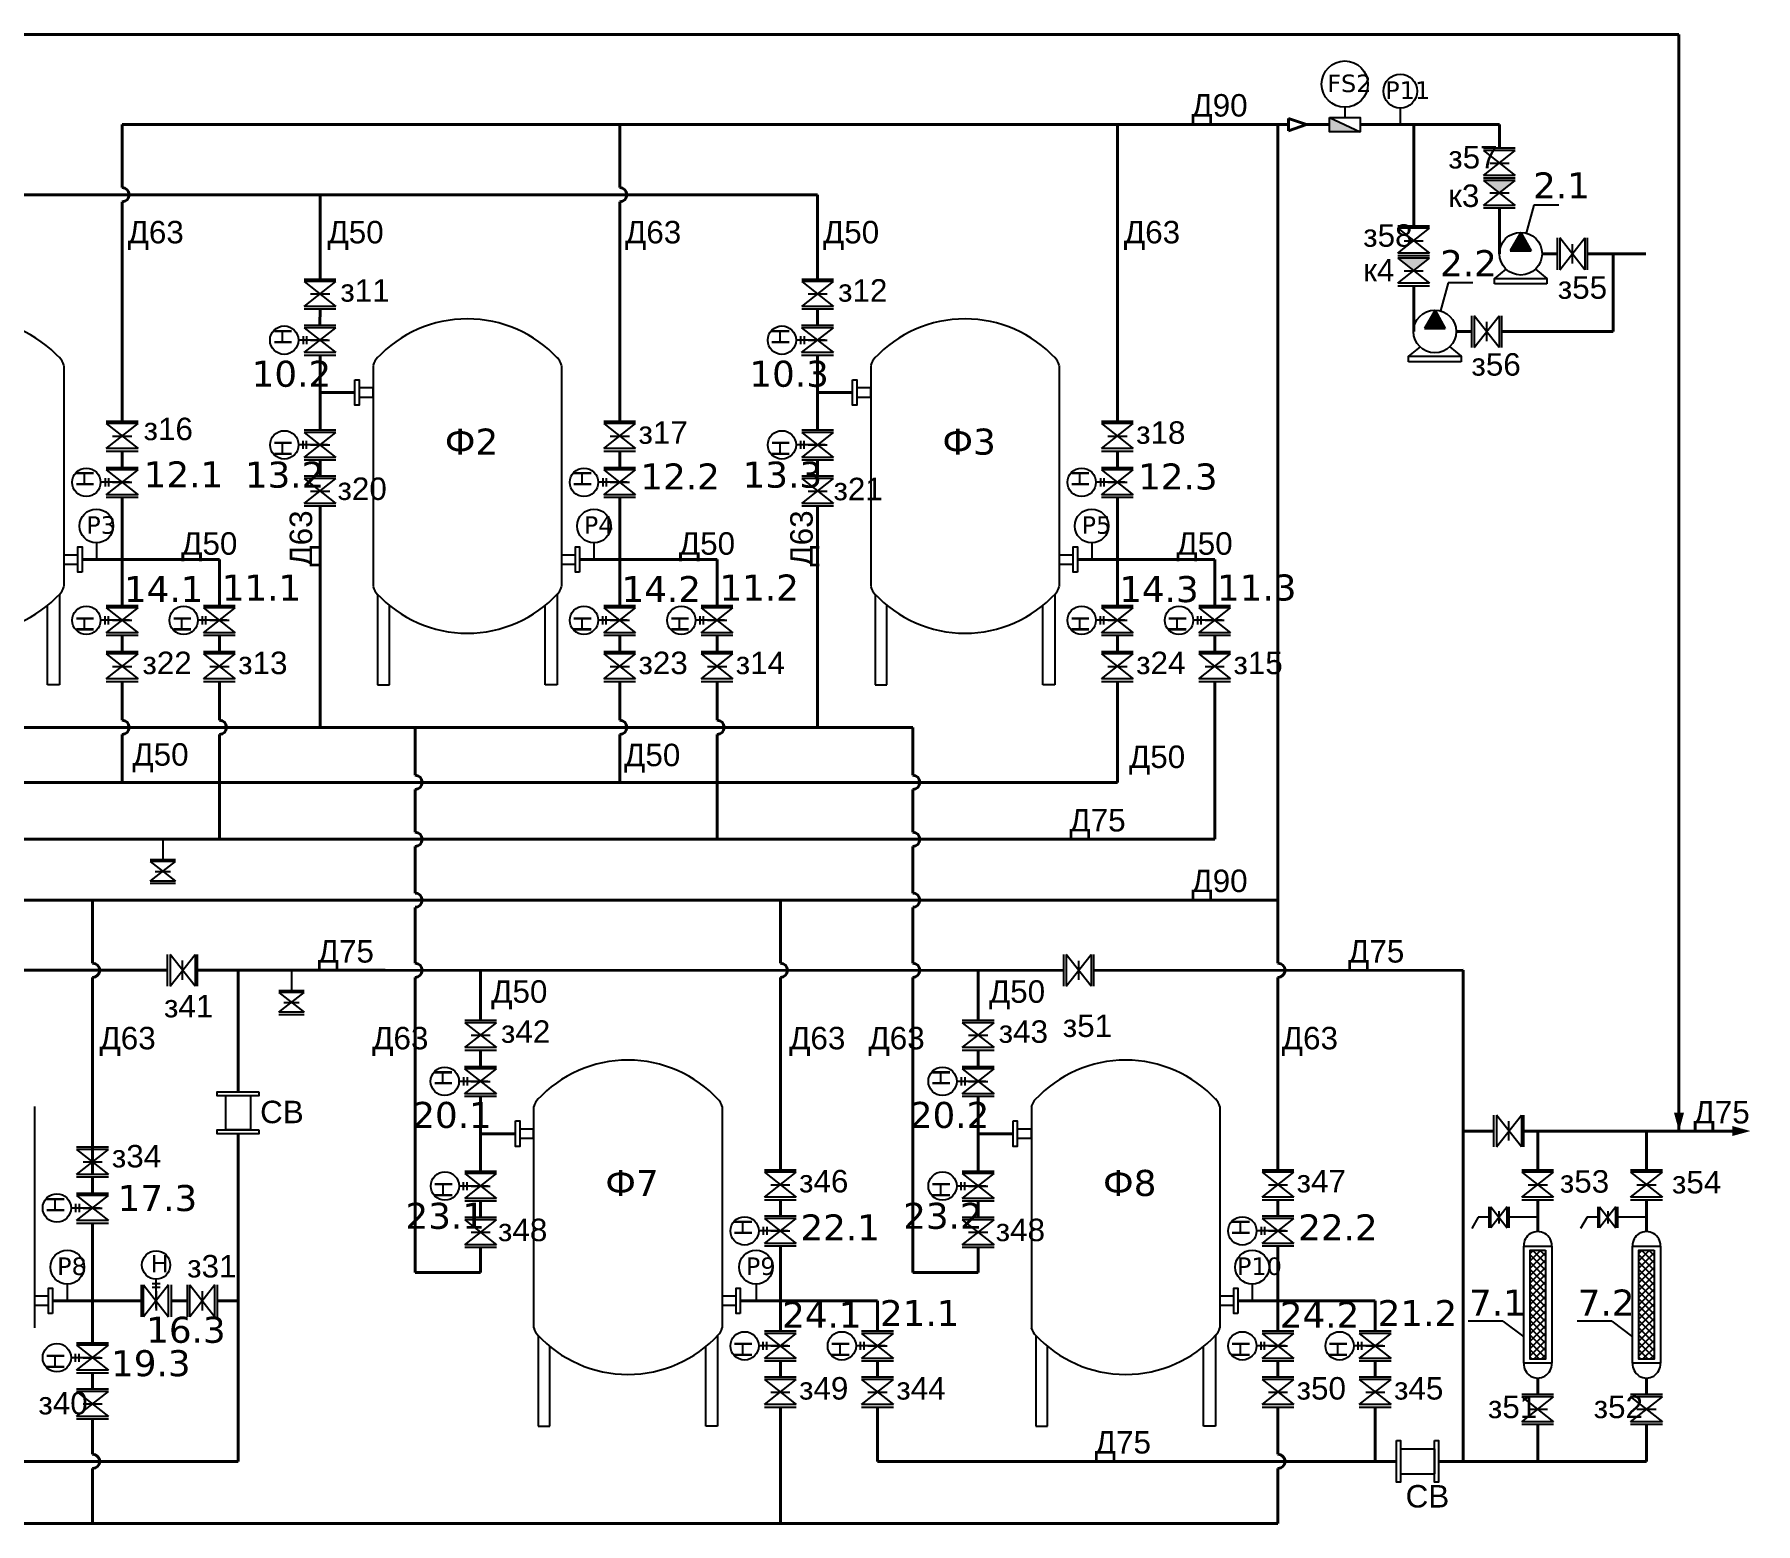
# Model space of a CAD drawing. Header units: millimetres. Extents: x 93665 to 221094, y -93000 to -1330.
# Drawn here: x 131567 to 144802, y -77676 to -66226 of the extents above; entities that cross this region are included whole.
import ezdxf

# ---------------------------------------------------------------- set-up
doc = ezdxf.new("R2010")
doc.units = ezdxf.units.MM
doc.layers.add('1', color=7, linetype='Continuous')
doc.layers.add('2', color=7, linetype='Continuous')
doc.layers.add('В1', color=5, linetype='Continuous', lineweight=40, true_color=0x0000ff)
doc.layers.add('К10', color=7, linetype='Continuous', lineweight=40, true_color=0xffbe00)
for name, color, linetype, lineweight in [('В40', 142, 'Continuous', 40), ('В50', 180, 'Continuous', 40), ('В60Н', 140, 'Continuous', 40), ('В90', 120, 'Continuous', 40), ('К20Н', 33, 'Continuous', 40), ('Р1', 202, 'Continuous', 40)]:
    doc.layers.add(name, color=color, linetype=linetype, lineweight=lineweight)
doc.styles.get("Standard").update_dxf_attribs({"font": 'arial.ttf'})

msp = doc.modelspace()

# ---------------------------------------------------------------- hatches: boundary and pattern name
at = {"layer": '1'}
h = msp.add_hatch(color=256, dxfattribs=at)
h.dxf.hatch_style = 1
h.paths.add_polyline_path([(142709, -67349), (142832, -67445), (142954, -67349)])
at = {"layer": '1', "ltscale": 0.3}
h = msp.add_hatch(color=256, dxfattribs=at)
h.dxf.hatch_style = 1
h.paths.add_polyline_path([(142996, -67748), (142916, -67890), (143076, -67890)])
at = {"layer": '1'}
h = msp.add_hatch(color=256, dxfattribs=at)
h.dxf.hatch_style = 1
h.paths.add_polyline_path([(142050, -67947), (142173, -68043), (142295, -67947)])
at = {"layer": '1', "ltscale": 0.3}
h = msp.add_hatch(color=256, dxfattribs=at)
h.dxf.hatch_style = 1
h.paths.add_polyline_path([(142337, -68346), (142257, -68488), (142416, -68488)])
at = {"layer": '1'}
h = msp.add_hatch(dxfattribs=at)
h.set_pattern_fill('ANSI37', color=256, scale=12.5, angle=-90, style=0)
h.set_pattern_definition([(315, (118675.364, -64576.44), (28.0633, 28.0633), []), (45, (118675.364, -64576.44), (-28.0633, 28.0633), [])])
h.paths.add_polyline_path([(143068, -76413), (143186, -76413), (143186, -75574), (143068, -75574)])
h = msp.add_hatch(dxfattribs=at)
h.set_pattern_fill('ANSI37', color=256, scale=12.5, angle=-90, style=0)
h.set_pattern_definition([(315, (119511.946, -64576.44), (28.0633, 28.0633), []), (45, (119511.946, -64576.44), (-28.0633, 28.0633), [])])
h.paths.add_polyline_path([(143904, -76413), (144022, -76413), (144022, -75574), (143904, -75574)])
at = {"layer": '2', "ltscale": 0.5}
msp.add_hatch(color=256, dxfattribs=at).paths.add_polyline_path([(141525, -66865), (141525, -66975), (141761, -66975)])

# ---------------------------------------------------------------- linework, layer by layer
at = {"layer": '1'}
for p, q in [((142070, -66793), (142070, -66920)), ((142996, -67748), (142916, -67890)), ((142996, -67748), (143076, -67890)), ((142882, -68030), (142794, -68102)), ((143110, -68030), (143198, -68102)), ((142337, -68346), (142257, -68488)), ((142337, -68346), (142416, -68488)), ((142222, -68627), (142134, -68699)), ((142451, -68627), (142539, -68699)), ((131794, -68771), (131794, -70472)), ((134172, -68771), (134172, -70472)), ((135621, -68771), (135621, -70472)), ((137998, -68771), (137998, -70472)), ((139448, -68771), (139448, -70472)), ((132044, -70136), (132044, -70264)), ((135870, -70136), (135870, -70264)), ((139697, -70136), (139697, -70264)), ((131760, -70531), (131760, -71228)), ((134206, -70531), (134206, -71228)), ((135587, -70531), (135587, -71228)), ((138033, -70531), (138033, -71228)), ((139413, -70531), (139413, -71228)), ((131669, -71228), (131669, -70616)), ((134297, -71228), (134297, -70616)), ((135496, -71228), (135496, -70616)), ((138123, -71228), (138123, -70616)), ((139322, -71228), (139322, -70616)), ((131760, -71228), (131669, -71228)), ((134206, -71228), (134297, -71228)), ((135587, -71228), (135496, -71228)), ((138033, -71228), (138123, -71228)), ((139413, -71228), (139322, -71228)), ((132555, -72415), (132555, -72570)), ((132458, -72570), (132652, -72570)), ((132652, -72586), (132458, -72586)), ((132458, -72586), (132652, -72738)), ((132458, -72738), (132652, -72586)), ((132652, -72738), (132458, -72738)), ((132458, -72753), (132652, -72753)), ((132497, -72662), (132613, -72662)), ((132497, -72662), (132614, -72662)), ((133544, -73422), (133544, -73578)), ((133447, -73578), (133641, -73578)), ((133641, -73593), (133447, -73593)), ((133447, -73593), (133641, -73745)), ((133447, -73745), (133641, -73593)), ((133485, -73669), (133602, -73669)), ((133485, -73669), (133603, -73669)), ((133641, -73745), (133447, -73745)), ((133447, -73761), (133641, -73761)), ((131567, -74470), (131567, -76172)), ((133228, -74388), (133037, -74388)), ((133037, -74388), (133037, -74649)), ((133228, -74388), (133228, -74649)), ((135406, -74470), (135406, -76172)), ((136856, -74470), (136856, -76172)), ((139233, -74470), (139233, -76172)), ((140682, -74470), (140682, -76172)), ((133228, -74649), (133037, -74649)), ((131820, -75836), (131820, -75963)), ((137116, -75836), (137116, -75963)), ((140931, -75836), (140931, -75963)), ((142859, -76121), (142592, -76121)), ((143696, -76121), (143429, -76121)), ((135441, -76231), (135441, -76927)), ((135531, -76927), (135531, -76315)), ((136731, -76927), (136731, -76315)), ((136821, -76231), (136821, -76927)), ((139267, -76231), (139267, -76927)), ((139358, -76927), (139358, -76315)), ((140557, -76927), (140557, -76315)), ((140648, -76231), (140648, -76927)), ((135441, -76927), (135531, -76927)), ((136821, -76927), (136731, -76927)), ((139267, -76927), (139358, -76927)), ((140648, -76927), (140557, -76927)), ((142071, -77102), (142071, -77294)), ((142071, -77102), (142332, -77102)), ((142332, -77102), (142332, -77294)), ((142071, -77294), (142332, -77294))]:
    msp.add_line(p, q, dxfattribs=at)
at = {"layer": '1', "ltscale": 0.4}
for p, q in [((143098, -67538), (143039, -67754)), ((142439, -68136), (142380, -68352)), ((142859, -76121), (143019, -76241)), ((143696, -76121), (143856, -76241))]:
    msp.add_line(p, q, dxfattribs=at)
at = {"layer": '1', "ltscale": 0.166667}
for p, q in [((143288, -67538), (143098, -67538)), ((142629, -68136), (142439, -68136))]:
    msp.add_line(p, q, dxfattribs=at)
at = {"layer": '1', "ltscale": 0.3}
for p, q in [((142916, -67890), (143076, -67890)), ((143198, -68145), (142794, -68145)), ((142257, -68488), (142416, -68488)), ((142539, -68743), (142134, -68743))]:
    msp.add_line(p, q, dxfattribs=at)
at = {"layer": '1', "color": 64}
for p, q in [((142752, -75240), (142752, -75402)), ((142765, -75402), (142765, -75240)), ((142892, -75240), (142765, -75402)), ((142765, -75240), (142892, -75402)), ((142828, -75273), (142828, -75370)), ((142828, -75273), (142828, -75370)), ((142892, -75402), (142892, -75240)), ((142904, -75240), (142904, -75402)), ((143589, -75240), (143589, -75402)), ((143601, -75402), (143601, -75240)), ((143728, -75240), (143601, -75402)), ((143601, -75240), (143728, -75402)), ((143665, -75273), (143665, -75370)), ((143665, -75273), (143665, -75370)), ((143728, -75402), (143728, -75240)), ((143741, -75240), (143741, -75402))]:
    msp.add_line(p, q, dxfattribs=at)
at = {"layer": '1', "color": 64, "ltscale": 0.4}
for p, q in [((142670, -75321), (142620, -75408)), ((142752, -75321), (142670, -75321)), ((143127, -75321), (142904, -75321)), ((143507, -75321), (143456, -75408)), ((143589, -75321), (143507, -75321)), ((143963, -75321), (143741, -75321))]:
    msp.add_line(p, q, dxfattribs=at)
at = {"layer": '1'}
for points in [[(142794, -68145), (142794, -68102), (143198, -68102), (143198, -68145)], [(142134, -68743), (142134, -68699), (142539, -68699), (142539, -68743)]]:
    msp.add_lwpolyline(points, dxfattribs=at)
for points in [[(134032, -68881), (134064, -68881), (134064, -69077), (134032, -69077)], [(134172, -68944), (134064, -68944), (134064, -69014), (134172, -69014)], [(137859, -68881), (137890, -68881), (137890, -69077), (137859, -69077)], [(137998, -68944), (137890, -68944), (137890, -69014), (137998, -69014)], [(131794, -70299), (131902, -70299), (131902, -70229), (131794, -70229)], [(131934, -70362), (131902, -70362), (131902, -70166), (131934, -70166)], [(135621, -70299), (135729, -70299), (135729, -70229), (135621, -70229)], [(135760, -70362), (135729, -70362), (135729, -70166), (135760, -70166)], [(139448, -70299), (139555, -70299), (139555, -70229), (139448, -70229)], [(139587, -70362), (139555, -70362), (139555, -70166), (139587, -70166)], [(133293, -74356), (133293, -74388), (132973, -74388), (132973, -74356)], [(135267, -74580), (135299, -74580), (135299, -74777), (135267, -74777)], [(139094, -74580), (139125, -74580), (139125, -74777), (139094, -74777)], [(133293, -74649), (133293, -74680), (132973, -74680), (132973, -74649)], [(135406, -74643), (135299, -74643), (135299, -74714), (135406, -74714)], [(139233, -74643), (139125, -74643), (139125, -74714), (139233, -74714)], [(143234, -75543), (143234, -76444), (143019, -76444), (143019, -75543)], [(144071, -75543), (144071, -76444), (143856, -76444), (143856, -75543)], [(143186, -75574), (143186, -76413), (143068, -76413), (143068, -75574)], [(144022, -75574), (144022, -76413), (143904, -76413), (143904, -75574)], [(131567, -75998), (131675, -75998), (131675, -75928), (131567, -75928)], [(131707, -76061), (131675, -76061), (131675, -75865), (131707, -75865)], [(136856, -75998), (136963, -75998), (136963, -75928), (136856, -75928)], [(136995, -76061), (136963, -76061), (136963, -75865), (136995, -75865)], [(140682, -75998), (140790, -75998), (140790, -75928), (140682, -75928)], [(140822, -76061), (140790, -76061), (140790, -75865), (140822, -75865)], [(142040, -77038), (142071, -77038), (142071, -77358), (142040, -77358)], [(142332, -77038), (142363, -77038), (142363, -77358), (142332, -77358)]]:
    msp.add_lwpolyline(points, close=True, dxfattribs=at)
for centre in [(142996, -67912), (142336, -68510)]:
    msp.add_circle(centre, 164, dxfattribs=at)
for centre, radius, start, end in [((131070, -69360), 947, 42.5822, 137.4178), ((134896, -69360), 947, 42.5822, 137.4178), ((138723, -69360), 947, 42.5822, 137.4178), ((131667, -68805), 132, 15.1612, 45.1723), ((134299, -68805), 132, 134.8277, 164.8388), ((135494, -68805), 132, 15.1612, 45.1723), ((138126, -68805), 132, 134.8277, 164.8388), ((139320, -68805), 132, 15.1612, 45.1723), ((131070, -69883), 947, 222.5822, 317.4178), ((131667, -70438), 132, 314.8277, 344.8388), ((134299, -70438), 132, 195.1612, 225.1723), ((134896, -69883), 947, 222.5822, 317.4178), ((135494, -70438), 132, 314.8277, 344.8388), ((138126, -70438), 132, 195.1612, 225.1723), ((138723, -69883), 947, 222.5822, 317.4178), ((139320, -70438), 132, 314.8277, 344.8388), ((136131, -75060), 947, 42.5822, 137.4178), ((139958, -75060), 947, 42.5822, 137.4178), ((135534, -74505), 132, 134.8277, 164.8388), ((136728, -74505), 132, 15.1612, 45.1723), ((139360, -74505), 132, 134.8277, 164.8388), ((140555, -74505), 132, 15.1612, 45.1723), ((143127, -75539), 108, 357.6713, 182.3287), ((143963, -75539), 108, 357.6713, 182.3287), ((135534, -76137), 132, 195.1612, 225.1723), ((136131, -75582), 947, 222.5822, 317.4178), ((136728, -76137), 132, 314.8277, 344.8388), ((139360, -76137), 132, 195.1612, 225.1723), ((139958, -75582), 947, 222.5822, 317.4178), ((140555, -76137), 132, 314.8277, 344.8388), ((143127, -76449), 108, 177.5077, 2.4923), ((143963, -76449), 108, 177.5077, 2.4923)]:
    msp.add_arc(centre, radius, start, end, dxfattribs=at)
at = {"layer": '2', "ltscale": 0.5}
for p, q in [((141643, -66786), (141643, -66865)), ((141525, -66865), (141761, -66975)), ((133633, -68546), (133633, -68608)), ((133660, -68546), (133660, -68608)), ((137459, -68546), (137459, -68608)), ((137487, -68546), (137487, -68608)), ((133633, -69413), (133633, -69351)), ((133660, -69413), (133660, -69351)), ((137460, -69413), (137460, -69351)), ((137487, -69413), (137487, -69351)), ((132111, -69639), (132111, -69701)), ((132138, -69639), (132138, -69701)), ((135937, -69639), (135937, -69701)), ((135965, -69639), (135965, -69701)), ((139764, -69639), (139764, -69701)), ((139791, -69639), (139791, -69701)), ((132111, -70762), (132111, -70700)), ((132138, -70762), (132138, -70700)), ((132859, -70762), (132859, -70700)), ((132886, -70762), (132886, -70700)), ((135937, -70762), (135937, -70700)), ((135965, -70762), (135965, -70700)), ((136686, -70762), (136686, -70700)), ((136713, -70762), (136713, -70700)), ((139764, -70762), (139764, -70700)), ((139791, -70762), (139791, -70700)), ((140512, -70762), (140512, -70700)), ((140540, -70762), (140540, -70700)), ((134867, -74245), (134867, -74307)), ((134895, -74245), (134895, -74307)), ((138694, -74245), (138694, -74307)), ((138721, -74245), (138721, -74307)), ((134868, -75112), (134868, -75050)), ((134895, -75112), (134895, -75050)), ((138694, -75112), (138694, -75050)), ((138722, -75112), (138722, -75050)), ((131884, -75219), (131884, -75281)), ((131911, -75219), (131911, -75281)), ((137172, -75395), (137172, -75457)), ((137199, -75395), (137199, -75457)), ((140999, -75395), (140999, -75457)), ((141026, -75395), (141026, -75457)), ((132534, -75833), (132472, -75833)), ((132534, -75860), (132472, -75860)), ((137172, -76341), (137172, -76279)), ((137199, -76341), (137199, -76279)), ((137920, -76341), (137920, -76279)), ((137948, -76341), (137948, -76279)), ((140999, -76341), (140999, -76279)), ((141026, -76341), (141026, -76279)), ((141747, -76341), (141747, -76279)), ((141774, -76341), (141774, -76279)), ((131884, -76432), (131884, -76370)), ((131911, -76432), (131911, -76370))]:
    msp.add_line(p, q, dxfattribs=at)
at = {"layer": '2'}
for p, q in [((142709, -67099), (142954, -67099)), ((142954, -67118), (142709, -67118)), ((142709, -67311), (142954, -67118)), ((142709, -67118), (142954, -67311)), ((142758, -67215), (142905, -67215)), ((142758, -67215), (142906, -67215)), ((142954, -67311), (142709, -67311)), ((142709, -67330), (142954, -67330)), ((142954, -67349), (142709, -67349)), ((142709, -67541), (142954, -67349)), ((142709, -67349), (142954, -67541)), ((142758, -67445), (142905, -67445)), ((142758, -67445), (142906, -67445)), ((142954, -67541), (142709, -67541)), ((142709, -67560), (142954, -67560)), ((142050, -67697), (142295, -67697)), ((142295, -67716), (142050, -67716)), ((142050, -67908), (142295, -67716)), ((142050, -67716), (142295, -67908)), ((142099, -67812), (142246, -67812)), ((142099, -67812), (142247, -67812)), ((143279, -68036), (143279, -67791)), ((143298, -67791), (143298, -68036)), ((143298, -68036), (143490, -67791)), ((143490, -68036), (143298, -67791)), ((143394, -67987), (143394, -67839)), ((143394, -67987), (143394, -67840)), ((143490, -67791), (143490, -68036)), ((143510, -68036), (143510, -67791)), ((142295, -67908), (142050, -67908)), ((142050, -67927), (142295, -67927)), ((142295, -67947), (142050, -67947)), ((142050, -68139), (142295, -67947)), ((142050, -67947), (142295, -68139)), ((133641, -68107), (133886, -68107)), ((133886, -68126), (133641, -68126)), ((133641, -68318), (133886, -68126)), ((133641, -68126), (133886, -68318)), ((137468, -68107), (137713, -68107)), ((137713, -68126), (137468, -68126)), ((137468, -68318), (137713, -68126)), ((137468, -68126), (137713, -68318)), ((142295, -68139), (142050, -68139)), ((142099, -68043), (142246, -68043)), ((142099, -68043), (142247, -68043)), ((133690, -68222), (133837, -68222)), ((133690, -68222), (133838, -68222)), ((137517, -68222), (137664, -68222)), ((137517, -68222), (137664, -68222)), ((142050, -68158), (142295, -68158)), ((133886, -68318), (133641, -68318)), ((133641, -68337), (133886, -68337)), ((137713, -68318), (137468, -68318)), ((137468, -68337), (137713, -68337)), ((142620, -68634), (142620, -68389)), ((142639, -68389), (142639, -68634)), ((142639, -68634), (142831, -68389)), ((142831, -68634), (142639, -68389)), ((142831, -68389), (142831, -68634)), ((142850, -68634), (142850, -68389)), ((133641, -68461), (133886, -68461)), ((133886, -68481), (133641, -68481)), ((133641, -68673), (133886, -68481)), ((133641, -68481), (133886, -68673)), ((137467, -68461), (137712, -68461)), ((137712, -68481), (137467, -68481)), ((137467, -68673), (137712, -68481)), ((137467, -68481), (137712, -68673)), ((142735, -68585), (142735, -68437)), ((142735, -68585), (142735, -68438)), ((133886, -68673), (133641, -68673)), ((133690, -68577), (133837, -68577)), ((133690, -68577), (133837, -68577)), ((137712, -68673), (137467, -68673)), ((137516, -68577), (137663, -68577)), ((137516, -68577), (137664, -68577)), ((133641, -68692), (133886, -68692)), ((137467, -68692), (137712, -68692)), ((132119, -69200), (132364, -69200)), ((135945, -69200), (136190, -69200)), ((139772, -69200), (140017, -69200)), ((132364, -69219), (132119, -69219)), ((132119, -69411), (132364, -69219)), ((132119, -69219), (132364, -69411)), ((132168, -69315), (132315, -69315)), ((132168, -69315), (132316, -69315)), ((133641, -69267), (133886, -69267)), ((133886, -69286), (133641, -69286)), ((133641, -69286), (133886, -69478)), ((133641, -69478), (133886, -69286)), ((136190, -69219), (135945, -69219)), ((135945, -69411), (136190, -69219)), ((135945, -69219), (136190, -69411)), ((135994, -69315), (136141, -69315)), ((135994, -69315), (136142, -69315)), ((137468, -69267), (137713, -69267)), ((137713, -69286), (137468, -69286)), ((137468, -69286), (137713, -69478)), ((137468, -69478), (137713, -69286)), ((140017, -69219), (139772, -69219)), ((139772, -69411), (140017, -69219)), ((139772, -69219), (140017, -69411)), ((139821, -69315), (139968, -69315)), ((139821, -69315), (139969, -69315)), ((132364, -69411), (132119, -69411)), ((132119, -69431), (132364, -69431)), ((133886, -69478), (133641, -69478)), ((133690, -69382), (133837, -69382)), ((133690, -69382), (133838, -69382)), ((136190, -69411), (135945, -69411)), ((135945, -69431), (136190, -69431)), ((137713, -69478), (137468, -69478)), ((137517, -69382), (137664, -69382)), ((137517, -69382), (137664, -69382)), ((140017, -69411), (139772, -69411)), ((139772, -69431), (140017, -69431)), ((132119, -69555), (132364, -69555)), ((132364, -69574), (132119, -69574)), ((132119, -69766), (132364, -69574)), ((132119, -69574), (132364, -69766)), ((133641, -69497), (133886, -69497)), ((135945, -69555), (136190, -69555)), ((136190, -69574), (135945, -69574)), ((135945, -69766), (136190, -69574)), ((135945, -69574), (136190, -69766)), ((137468, -69497), (137713, -69497)), ((139772, -69555), (140017, -69555)), ((140017, -69574), (139772, -69574)), ((139772, -69766), (140017, -69574)), ((139772, -69574), (140017, -69766)), ((132168, -69670), (132315, -69670)), ((132168, -69670), (132316, -69670)), ((133641, -69621), (133886, -69621)), ((133886, -69641), (133641, -69641)), ((133641, -69641), (133886, -69833)), ((133641, -69833), (133886, -69641)), ((133690, -69737), (133837, -69737)), ((133690, -69737), (133838, -69737)), ((135994, -69670), (136141, -69670)), ((135994, -69670), (136142, -69670)), ((137468, -69621), (137713, -69621)), ((137713, -69641), (137468, -69641)), ((137468, -69641), (137713, -69833)), ((137468, -69833), (137713, -69641)), ((137517, -69737), (137664, -69737)), ((137517, -69737), (137664, -69737)), ((139821, -69670), (139968, -69670)), ((139821, -69670), (139969, -69670)), ((132364, -69766), (132119, -69766)), ((132119, -69785), (132364, -69785)), ((133886, -69833), (133641, -69833)), ((133641, -69852), (133886, -69852)), ((136190, -69766), (135945, -69766)), ((135945, -69785), (136190, -69785)), ((137713, -69833), (137468, -69833)), ((137468, -69852), (137713, -69852)), ((140017, -69766), (139772, -69766)), ((139772, -69785), (140017, -69785)), ((132119, -70616), (132364, -70616)), ((132364, -70635), (132119, -70635)), ((132119, -70635), (132364, -70827)), ((132119, -70827), (132364, -70635)), ((132867, -70616), (133112, -70616)), ((133112, -70635), (132867, -70635)), ((132867, -70635), (133112, -70827)), ((132867, -70827), (133112, -70635)), ((135945, -70616), (136190, -70616)), ((136190, -70635), (135945, -70635)), ((135945, -70635), (136190, -70827)), ((135945, -70827), (136190, -70635)), ((136694, -70616), (136939, -70616)), ((136939, -70635), (136694, -70635)), ((136694, -70635), (136939, -70827)), ((136694, -70827), (136939, -70635)), ((139772, -70616), (140017, -70616)), ((140017, -70635), (139772, -70635)), ((139772, -70635), (140017, -70827)), ((139772, -70827), (140017, -70635)), ((140520, -70616), (140765, -70616)), ((140765, -70635), (140520, -70635)), ((140520, -70635), (140765, -70827)), ((140520, -70827), (140765, -70635)), ((132168, -70731), (132315, -70731)), ((132168, -70731), (132316, -70731)), ((132916, -70731), (133063, -70731)), ((132916, -70731), (133064, -70731)), ((135994, -70731), (136141, -70731)), ((135994, -70731), (136142, -70731)), ((136743, -70731), (136890, -70731)), ((136743, -70731), (136891, -70731)), ((139821, -70731), (139968, -70731)), ((139821, -70731), (139969, -70731)), ((140569, -70731), (140716, -70731)), ((140569, -70731), (140717, -70731)), ((132364, -70827), (132119, -70827)), ((132119, -70846), (132364, -70846)), ((133112, -70827), (132867, -70827)), ((132867, -70846), (133112, -70846)), ((136190, -70827), (135945, -70827)), ((135945, -70846), (136190, -70846)), ((136939, -70827), (136694, -70827)), ((136694, -70846), (136939, -70846)), ((140017, -70827), (139772, -70827)), ((139772, -70846), (140017, -70846)), ((140765, -70827), (140520, -70827)), ((140520, -70846), (140765, -70846)), ((132119, -70970), (132364, -70970)), ((132364, -70990), (132119, -70990)), ((132119, -70990), (132364, -71182)), ((132119, -71182), (132364, -70990)), ((132867, -70970), (133112, -70970)), ((133112, -70990), (132867, -70990)), ((132867, -70990), (133112, -71182)), ((132867, -71182), (133112, -70990)), ((135945, -70970), (136190, -70970)), ((136190, -70990), (135945, -70990)), ((135945, -70990), (136190, -71182)), ((135945, -71182), (136190, -70990)), ((136694, -70970), (136939, -70970)), ((136939, -70990), (136694, -70990)), ((136694, -70990), (136939, -71182)), ((136694, -71182), (136939, -70990)), ((139772, -70970), (140017, -70970)), ((140017, -70990), (139772, -70990)), ((139772, -70990), (140017, -71182)), ((139772, -71182), (140017, -70990)), ((140520, -70970), (140765, -70970)), ((140765, -70990), (140520, -70990)), ((140520, -70990), (140765, -71182)), ((140520, -71182), (140765, -70990)), ((132364, -71182), (132119, -71182)), ((132119, -71201), (132364, -71201)), ((132168, -71086), (132315, -71086)), ((132168, -71086), (132316, -71086)), ((133112, -71182), (132867, -71182)), ((132867, -71201), (133112, -71201)), ((132916, -71086), (133063, -71086)), ((132916, -71086), (133064, -71086)), ((136190, -71182), (135945, -71182)), ((135945, -71201), (136190, -71201)), ((135994, -71086), (136141, -71086)), ((135994, -71086), (136142, -71086)), ((136939, -71182), (136694, -71182)), ((136694, -71201), (136939, -71201)), ((136743, -71086), (136890, -71086)), ((136743, -71086), (136891, -71086)), ((140017, -71182), (139772, -71182)), ((139772, -71201), (140017, -71201)), ((139821, -71086), (139968, -71086)), ((139821, -71086), (139969, -71086)), ((140765, -71182), (140520, -71182)), ((140520, -71201), (140765, -71201)), ((140569, -71086), (140716, -71086)), ((140569, -71086), (140717, -71086)), ((132591, -73545), (132591, -73300)), ((132611, -73300), (132611, -73545)), ((132803, -73545), (132611, -73300)), ((132611, -73545), (132803, -73300)), ((132803, -73300), (132803, -73545)), ((132822, -73545), (132822, -73300)), ((139483, -73545), (139483, -73300)), ((139502, -73300), (139502, -73545)), ((139694, -73545), (139502, -73300)), ((139502, -73545), (139694, -73300)), ((139694, -73300), (139694, -73545)), ((139714, -73545), (139714, -73300)), ((132707, -73496), (132707, -73348)), ((132707, -73496), (132707, -73349)), ((139598, -73496), (139598, -73349)), ((139598, -73496), (139598, -73349)), ((134876, -73806), (135121, -73806)), ((135121, -73825), (134876, -73825)), ((134876, -74017), (135121, -73825)), ((134876, -73825), (135121, -74017)), ((138702, -73806), (138947, -73806)), ((138947, -73825), (138702, -73825)), ((138702, -74017), (138947, -73825)), ((138702, -73825), (138947, -74017)), ((134925, -73921), (135072, -73921)), ((134925, -73921), (135073, -73921)), ((138751, -73921), (138898, -73921)), ((138751, -73921), (138899, -73921)), ((135121, -74017), (134876, -74017)), ((134876, -74036), (135121, -74036)), ((138947, -74017), (138702, -74017)), ((138702, -74036), (138947, -74036)), ((134875, -74161), (135120, -74161)), ((135120, -74180), (134875, -74180)), ((134875, -74372), (135120, -74180)), ((134875, -74180), (135120, -74372)), ((138702, -74161), (138947, -74161)), ((138947, -74180), (138702, -74180)), ((138702, -74372), (138947, -74180)), ((138702, -74180), (138947, -74372)), ((135120, -74372), (134875, -74372)), ((134924, -74276), (135071, -74276)), ((134924, -74276), (135072, -74276)), ((138947, -74372), (138702, -74372)), ((138751, -74276), (138898, -74276)), ((138751, -74276), (138899, -74276)), ((134875, -74391), (135120, -74391)), ((138702, -74391), (138947, -74391)), ((142790, -74780), (142790, -74535)), ((142809, -74535), (142809, -74780)), ((143001, -74780), (142809, -74535)), ((142809, -74780), (143001, -74535)), ((142905, -74731), (142905, -74583)), ((142905, -74731), (142905, -74584)), ((143001, -74535), (143001, -74780)), ((143020, -74780), (143020, -74535)), ((131892, -74780), (132137, -74780)), ((132137, -74799), (131892, -74799)), ((131892, -74992), (132137, -74799)), ((131892, -74799), (132137, -74992)), ((131941, -74895), (132088, -74895)), ((131941, -74895), (132089, -74895)), ((132137, -74992), (131892, -74992)), ((131892, -75011), (132137, -75011)), ((134876, -74966), (135121, -74966)), ((135121, -74985), (134876, -74985)), ((134876, -74985), (135121, -75177)), ((134876, -75177), (135121, -74985)), ((137180, -74956), (137425, -74956)), ((137425, -74975), (137180, -74975)), ((137180, -75167), (137425, -74975)), ((137180, -74975), (137425, -75167)), ((138702, -74966), (138947, -74966)), ((138947, -74985), (138702, -74985)), ((138702, -74985), (138947, -75177)), ((138702, -75177), (138947, -74985)), ((141007, -74956), (141252, -74956)), ((141252, -74975), (141007, -74975)), ((141007, -75167), (141252, -74975)), ((141007, -74975), (141252, -75167)), ((143004, -74956), (143249, -74956)), ((143249, -74975), (143004, -74975)), ((143004, -75167), (143249, -74975)), ((143004, -74975), (143249, -75167)), ((143841, -74956), (144086, -74956)), ((144086, -74975), (143841, -74975)), ((143841, -75167), (144086, -74975)), ((143841, -74975), (144086, -75167)), ((131892, -75135), (132137, -75135)), ((132137, -75154), (131892, -75154)), ((131892, -75346), (132137, -75154)), ((131892, -75154), (132137, -75346)), ((134925, -75081), (135072, -75081)), ((134925, -75081), (135073, -75081)), ((137425, -75167), (137180, -75167)), ((137229, -75071), (137376, -75071)), ((137229, -75071), (137377, -75071)), ((138751, -75081), (138898, -75081)), ((138751, -75081), (138899, -75081)), ((141252, -75167), (141007, -75167)), ((141056, -75071), (141203, -75071)), ((141056, -75071), (141204, -75071)), ((143249, -75167), (143004, -75167)), ((143053, -75071), (143200, -75071)), ((143053, -75071), (143201, -75071)), ((144086, -75167), (143841, -75167)), ((143890, -75071), (144037, -75071)), ((143890, -75071), (144038, -75071)), ((131941, -75250), (132088, -75250)), ((131941, -75250), (132089, -75250)), ((135121, -75177), (134876, -75177)), ((134876, -75196), (135121, -75196)), ((137180, -75186), (137425, -75186)), ((138947, -75177), (138702, -75177)), ((138702, -75196), (138947, -75196)), ((141007, -75186), (141252, -75186)), ((143004, -75187), (143249, -75187)), ((143841, -75187), (144086, -75187)), ((132137, -75346), (131892, -75346)), ((131892, -75366), (132137, -75366)), ((134876, -75321), (135121, -75321)), ((135121, -75340), (134876, -75340)), ((134876, -75340), (135121, -75532)), ((134876, -75532), (135121, -75340)), ((134925, -75436), (135072, -75436)), ((134925, -75436), (135073, -75436)), ((137180, -75311), (137425, -75311)), ((137425, -75330), (137180, -75330)), ((137180, -75522), (137425, -75330)), ((137180, -75330), (137425, -75522)), ((137229, -75426), (137376, -75426)), ((137229, -75426), (137377, -75426)), ((138702, -75321), (138947, -75321)), ((138947, -75340), (138702, -75340)), ((138702, -75340), (138947, -75532)), ((138702, -75532), (138947, -75340)), ((138751, -75436), (138898, -75436)), ((138751, -75436), (138899, -75436)), ((141007, -75311), (141252, -75311)), ((141252, -75330), (141007, -75330)), ((141007, -75522), (141252, -75330)), ((141007, -75330), (141252, -75522)), ((141056, -75426), (141203, -75426)), ((141056, -75426), (141204, -75426)), ((135121, -75532), (134876, -75532)), ((134876, -75551), (135121, -75551)), ((137425, -75522), (137180, -75522)), ((137180, -75541), (137425, -75541)), ((138947, -75532), (138702, -75532)), ((138702, -75551), (138947, -75551)), ((141252, -75522), (141007, -75522)), ((141007, -75541), (141252, -75541)), ((132388, -75841), (132388, -76086)), ((132407, -76086), (132407, -75841)), ((132407, -75841), (132599, -76086)), ((132599, -75841), (132407, -76086)), ((132503, -75890), (132503, -76037)), ((132503, -75890), (132503, -76037)), ((132599, -76086), (132599, -75841)), ((132618, -75841), (132618, -76086)), ((132742, -75841), (132742, -76086)), ((132762, -76086), (132762, -75841)), ((132762, -75841), (132954, -76086)), ((132954, -75841), (132762, -76086)), ((132858, -75890), (132858, -76037)), ((132858, -75890), (132858, -76037)), ((132954, -76086), (132954, -75841)), ((132973, -75841), (132973, -76086)), ((137180, -76194), (137425, -76194)), ((137425, -76214), (137180, -76214)), ((137180, -76214), (137425, -76406)), ((137180, -76406), (137425, -76214)), ((137928, -76194), (138174, -76194)), ((138174, -76214), (137928, -76214)), ((137928, -76214), (138174, -76406)), ((137928, -76406), (138174, -76214)), ((141007, -76194), (141252, -76194)), ((141252, -76214), (141007, -76214)), ((141007, -76214), (141252, -76406)), ((141007, -76406), (141252, -76214)), ((141755, -76194), (142000, -76194)), ((142000, -76214), (141755, -76214)), ((141755, -76214), (142000, -76406)), ((141755, -76406), (142000, -76214)), ((131892, -76286), (132137, -76286)), ((132137, -76305), (131892, -76305)), ((131892, -76305), (132137, -76497)), ((131892, -76497), (132137, -76305)), ((137229, -76310), (137376, -76310)), ((137229, -76310), (137377, -76310)), ((137977, -76310), (138124, -76310)), ((137977, -76310), (138125, -76310)), ((141056, -76310), (141203, -76310)), ((141056, -76310), (141204, -76310)), ((141804, -76310), (141951, -76310)), ((141804, -76310), (141952, -76310)), ((131941, -76401), (132088, -76401)), ((131941, -76401), (132089, -76401)), ((137425, -76406), (137180, -76406)), ((137180, -76425), (137425, -76425)), ((138174, -76406), (137928, -76406)), ((137928, -76425), (138174, -76425)), ((141252, -76406), (141007, -76406)), ((141007, -76425), (141252, -76425)), ((142000, -76406), (141755, -76406)), ((141755, -76425), (142000, -76425)), ((132137, -76497), (131892, -76497)), ((131892, -76516), (132137, -76516)), ((137180, -76549), (137425, -76549)), ((137425, -76569), (137180, -76569)), ((137180, -76569), (137425, -76761)), ((137180, -76761), (137425, -76569)), ((137928, -76549), (138174, -76549)), ((138174, -76569), (137928, -76569)), ((137928, -76569), (138174, -76761)), ((137928, -76761), (138174, -76569)), ((141007, -76549), (141252, -76549)), ((141252, -76569), (141007, -76569)), ((141007, -76569), (141252, -76761)), ((141007, -76761), (141252, -76569)), ((141755, -76549), (142000, -76549)), ((142000, -76569), (141755, -76569)), ((141755, -76569), (142000, -76761)), ((141755, -76761), (142000, -76569)), ((131892, -76640), (132137, -76640)), ((132137, -76660), (131892, -76660)), ((131892, -76660), (132137, -76852)), ((131892, -76852), (132137, -76660)), ((131941, -76756), (132088, -76756)), ((131941, -76756), (132089, -76756)), ((137229, -76665), (137376, -76665)), ((137229, -76665), (137377, -76665)), ((137977, -76665), (138124, -76665)), ((137977, -76665), (138125, -76665)), ((141056, -76665), (141203, -76665)), ((141056, -76665), (141204, -76665)), ((141804, -76665), (141951, -76665)), ((141804, -76665), (141952, -76665)), ((143004, -76681), (143249, -76681)), ((143249, -76701), (143004, -76701)), ((143004, -76701), (143249, -76893)), ((143004, -76893), (143249, -76701)), ((143841, -76681), (144086, -76681)), ((144086, -76701), (143841, -76701)), ((143841, -76701), (144086, -76893)), ((143841, -76893), (144086, -76701)), ((132137, -76852), (131892, -76852)), ((131892, -76871), (132137, -76871)), ((137425, -76761), (137180, -76761)), ((137180, -76780), (137425, -76780)), ((138174, -76761), (137928, -76761)), ((137928, -76780), (138174, -76780)), ((141252, -76761), (141007, -76761)), ((141007, -76780), (141252, -76780)), ((142000, -76761), (141755, -76761)), ((141755, -76780), (142000, -76780)), ((143053, -76797), (143200, -76797)), ((143053, -76797), (143201, -76797)), ((143890, -76797), (144037, -76797)), ((143890, -76797), (144038, -76797)), ((143249, -76893), (143004, -76893)), ((143004, -76912), (143249, -76912)), ((144086, -76893), (143841, -76893)), ((143841, -76912), (144086, -76912))]:
    msp.add_line(p, q, dxfattribs=at)
at = {"layer": '2', "ltscale": 30}
for p, q in [((133821, -68577), (133598, -68577)), ((137647, -68577), (137424, -68577)), ((133821, -69382), (133598, -69382)), ((137647, -69382), (137425, -69382)), ((132299, -69670), (132076, -69670)), ((136125, -69670), (135902, -69670)), ((139952, -69670), (139729, -69670)), ((132299, -70731), (132076, -70731)), ((133047, -70731), (132824, -70731)), ((136125, -70731), (135902, -70731)), ((136874, -70731), (136651, -70731)), ((139952, -70731), (139729, -70731)), ((140700, -70731), (140477, -70731)), ((135055, -74276), (134832, -74276)), ((138882, -74276), (138659, -74276)), ((135056, -75081), (134833, -75081)), ((138882, -75081), (138659, -75081)), ((132072, -75250), (131849, -75250)), ((137360, -75426), (137137, -75426)), ((141187, -75426), (140964, -75426)), ((132503, -76020), (132503, -75798)), ((137360, -76310), (137137, -76310)), ((138108, -76310), (137885, -76310)), ((141187, -76310), (140964, -76310)), ((141935, -76310), (141712, -76310)), ((132072, -76401), (131849, -76401))]:
    msp.add_line(p, q, dxfattribs=at)
at = {"layer": '2', "ltscale": 0.5}
msp.add_lwpolyline([(141525, -66865), (141761, -66865), (141761, -66975), (141525, -66975)], close=True, dxfattribs=at)
for centre, radius in [((141643, -66608), 178), ((142070, -66662), 130), ((133488, -68577), 109), ((137315, -68577), 109), ((133489, -69382), 109), ((137315, -69382), 109), ((131967, -69670), 109), ((135793, -69670), 109), ((139620, -69670), 109), ((132044, -70006), 130), ((135870, -70006), 130), ((139697, -70006), 130), ((131967, -70731), 109), ((132715, -70731), 109), ((135793, -70731), 109), ((136542, -70731), 109), ((139620, -70731), 109), ((140368, -70731), 109), ((134723, -74276), 109), ((138550, -74276), 109), ((134724, -75081), 109), ((138550, -75081), 109), ((131740, -75250), 109), ((137028, -75426), 109), ((140855, -75426), 109), ((131820, -75705), 130), ((132503, -75688), 109), ((137116, -75705), 130), ((140931, -75705), 130), ((137028, -76310), 109), ((137776, -76310), 109), ((140855, -76310), 109), ((141603, -76310), 109), ((131740, -76401), 109)]:
    msp.add_circle(centre, radius, dxfattribs=at)
at = {"layer": 'В1'}
msp.add_lwpolyline([(144623, -74658, 77, 0, 0), (144763, -74658, 0, 0, 0)], format="xyseb", dxfattribs=at)
at = {"layer": 'В40'}
for p, q in [((128856, -67459), (137590, -67459)), ((133764, -68107), (133764, -67459)), ((137590, -68107), (137590, -67459)), ((133763, -68461), (133764, -68337)), ((137590, -68461), (137590, -68337)), ((133764, -68979), (133764, -68692)), ((137590, -68979), (137590, -68692)), ((134032, -68979), (133764, -68979)), ((137859, -68979), (137590, -68979))]:
    msp.add_line(p, q, dxfattribs=at)
at = {"layer": 'В50'}
for p, q in [((131934, -70264), (132241, -70264)), ((132990, -70616), (132990, -70264)), ((135760, -70264), (136068, -70264)), ((136068, -70264), (136816, -70264)), ((136816, -70616), (136816, -70264)), ((139587, -70264), (139895, -70264)), ((139895, -70264), (140643, -70264)), ((140643, -70616), (140643, -70264)), ((132990, -70970), (132990, -70846)), ((136816, -70970), (136816, -70846)), ((140643, -70970), (140643, -70846)), ((132990, -71201), (132990, -71499)), ((136816, -71201), (136816, -71499)), ((140643, -71201), (140643, -72415)), ((132990, -71608), (132990, -72415)), ((136816, -71608), (136816, -72415)), ((130778, -72415), (140643, -72415)), ((132591, -73422), (122121, -73422)), ((134265, -73422), (132822, -73422)), ((142554, -74658), (142790, -74658)), ((143020, -74658), (144623, -74658)), ((143127, -74956), (143127, -74658)), ((143963, -74956), (143963, -74658)), ((143127, -75187), (143127, -75431)), ((143963, -75187), (143963, -75431)), ((136995, -75963), (137303, -75963)), ((137303, -75963), (138051, -75963)), ((138051, -76194), (138051, -75963)), ((140822, -75963), (141129, -75963)), ((141129, -75963), (141878, -75963)), ((141878, -76194), (141878, -75963)), ((138051, -76549), (138051, -76425)), ((141878, -76549), (141878, -76425)), ((143127, -76681), (143127, -76557)), ((143963, -76681), (143963, -76557)), ((138051, -76780), (138051, -77198)), ((141878, -76780), (141878, -77198)), ((143127, -76912), (143127, -77198)), ((143963, -76912), (143963, -77198)), ((125020, -77198), (133133, -77198)), ((138051, -77198), (142040, -77198)), ((142363, -77198), (143963, -77198))]:
    msp.add_line(p, q, dxfattribs=at)
at = {"layer": 'В50', "ltscale": 0.3}
for centre in [(132990, -71554), (136816, -71554)]:
    msp.add_arc(centre, 54.7, 270, 90, dxfattribs=at)
at = {"layer": 'В60Н'}
for p, q in [((132241, -70264), (132990, -70264)), ((133133, -73422), (133133, -74356)), ((139483, -73423), (134265, -73422)), ((134998, -73806), (134998, -73422)), ((138825, -73806), (138825, -73422)), ((142554, -73422), (139714, -73423)), ((142554, -73422), (142554, -77198)), ((134998, -74161), (134998, -74036)), ((138825, -74161), (138825, -74036)), ((134998, -74679), (134998, -74391)), ((138825, -74679), (138825, -74391)), ((133133, -74680), (133133, -77198)), ((135267, -74679), (134998, -74679)), ((139094, -74679), (138825, -74679)), ((131707, -75963), (132015, -75963)), ((132015, -75963), (132388, -75963)), ((132618, -75963), (132742, -75963)), ((132973, -75963), (133133, -75963))]:
    msp.add_line(p, q, dxfattribs=at)
at = {"layer": 'В90'}
for p, q in [((132241, -67404), (132241, -66920)), ((132241, -66920), (141210, -66920)), ((136068, -67404), (136068, -66920)), ((139895, -69200), (139895, -66920)), ((141129, -72883), (141129, -66920)), ((141210, -66872), (141350, -66920)), ((141210, -66872), (141210, -66968)), ((141210, -66968), (141350, -66920)), ((141350, -66920), (141525, -66920)), ((141761, -66920), (142832, -66920)), ((142173, -67697), (142173, -66920)), ((142832, -67099), (142832, -66920)), ((132241, -69200), (132241, -67514)), ((136068, -69200), (136068, -67514)), ((142832, -67913), (142832, -67560)), ((143160, -67913), (143279, -67913)), ((143510, -67913), (143959, -67913)), ((143708, -68511), (143708, -67913)), ((142173, -68511), (142173, -68158)), ((142500, -68511), (142620, -68511)), ((142850, -68511), (143708, -68511)), ((132241, -69555), (132241, -69431)), ((136068, -69555), (136068, -69431)), ((139895, -69555), (139895, -69431)), ((132241, -70264), (132241, -69785)), ((136068, -70264), (136068, -69785)), ((139895, -70264), (139895, -69785)), ((124272, -72883), (141129, -72883)), ((132015, -73368), (132015, -72883)), ((137303, -73368), (137303, -72883)), ((141129, -73368), (141129, -72883)), ((132015, -74990), (132015, -73477)), ((137303, -74956), (137303, -73477)), ((141129, -74956), (141129, -73477)), ((132015, -75135), (132015, -75011)), ((137303, -75311), (137303, -75186)), ((141129, -75311), (141129, -75186)), ((132015, -75963), (132015, -75366)), ((137303, -75963), (137303, -75541)), ((141129, -75963), (141129, -75541))]:
    msp.add_line(p, q, dxfattribs=at)
at = {"layer": 'В90', "ltscale": 0.3}
for centre in [(132241, -67459), (136068, -67459), (132015, -73422), (137303, -73422), (141129, -73422)]:
    msp.add_arc(centre, 54.7, 270, 90, dxfattribs=at)
at = {"layer": 'К10'}
for p, q in [((132241, -70264), (132241, -70616)), ((136068, -70264), (136068, -70616)), ((139895, -70264), (139895, -70616)), ((132241, -70846), (132241, -70970)), ((136068, -70846), (136068, -70970)), ((139895, -70846), (139895, -70970)), ((132241, -71201), (132241, -71499)), ((136068, -71201), (136068, -71499)), ((139895, -71201), (139895, -71977)), ((132241, -71608), (132241, -71977)), ((136068, -71608), (136068, -71977)), ((139895, -71977), (120359, -71977)), ((132015, -75963), (132015, -76286)), ((137303, -75963), (137303, -76194)), ((141129, -75963), (141129, -76194)), ((137303, -76425), (137303, -76549)), ((141129, -76425), (141129, -76549)), ((132015, -76516), (132015, -76640)), ((132015, -76871), (132015, -77143)), ((137303, -76780), (137303, -77676)), ((141129, -76780), (141129, -77143)), ((132015, -77253), (132015, -77676)), ((141129, -77253), (141129, -77676)), ((141129, -77676), (121178, -77676))]:
    msp.add_line(p, q, dxfattribs=at)
at = {"layer": 'К10', "ltscale": 0.3}
for centre in [(132241, -71554), (136068, -71554), (132015, -77198), (141129, -77198)]:
    msp.add_arc(centre, 54.7, 270, 90, dxfattribs=at)
at = {"layer": 'К20Н'}
for p, q in [((133764, -68979), (133764, -69267)), ((137590, -68979), (137590, -69267)), ((133764, -69497), (133764, -69621)), ((137590, -69497), (137590, -69621)), ((133764, -69852), (133764, -71554)), ((137590, -69852), (137590, -71554)), ((138321, -71554), (120359, -71554)), ((134494, -71922), (134494, -71554)), ((138321, -71922), (138321, -71554)), ((134494, -72360), (134494, -72032)), ((138321, -72360), (138321, -72032)), ((134494, -72829), (134494, -72470)), ((138321, -72829), (138321, -72470)), ((134494, -73368), (134494, -72938)), ((138321, -73368), (138321, -72938)), ((134494, -75746), (134494, -73477)), ((138321, -75746), (138321, -73477)), ((134998, -74679), (134998, -74966)), ((138825, -74679), (138825, -74966)), ((134998, -75196), (134998, -75321)), ((138825, -75196), (138825, -75321)), ((134998, -75551), (134998, -75746)), ((138825, -75551), (138825, -75746)), ((134998, -75746), (134494, -75746)), ((138825, -75746), (138321, -75746))]:
    msp.add_line(p, q, dxfattribs=at)
at = {"layer": 'К20Н', "ltscale": 0.3}
for centre in [(134494, -71977), (138321, -71977), (134494, -72415), (138321, -72415), (134494, -72883), (138321, -72883), (134494, -73422), (138321, -73422)]:
    msp.add_arc(centre, 54.7, 270, 90, dxfattribs=at)
at = {"layer": 'Р1'}
for p, q in [((123116, -66226), (144213, -66226)), ((144213, -66226), (144213, -74658))]:
    msp.add_line(p, q, dxfattribs=at)
msp.add_lwpolyline([(144213, -74517, 77, 0, 0), (144213, -74658, 0, 0, 0)], format="xyseb", dxfattribs=at)

# ---------------------------------------------------------------- texts
at = {"layer": '1', "char_height": 172.8, "attachment_point": 1}
for s, width, heights, insert in [('Д90', 11.42, [0], (140464, -66685)), ('з57', 11.42, [0], (142439, -67084)), ('к3', 11.42, [0], (142438, -67380)), ('Д63', 11.42, [0], (132284, -67660)), ('Д50', 11.42, [0], (133821, -67660)), ('Д63', 11.42, [0], (136109, -67660)), ('Д50', 11.42, [0], (137631, -67660)), ('Д63', 11.42, [0], (139945, -67660)), ('з58', 172.8, [0], (141785, -67686)), ('к4', 11.42, [173], (141785, -67952)), ('з11', 11.42, [0], (133920, -68108)), ('з12', 11.42, [0], (137747, -68108)), ('з55', 172.8, [0], (143281, -68086)), ('з56', 11.42, [0], (142617, -68677)), ('з16', 11.42, [0], (132407, -69173)), ('з17', 172.8, [0], (136212, -69201)), ('з18', 11.42, [0], (140039, -69201)), ('з20', 11.42, [0], (133898, -69633)), ('з21', 11.42, [0], (137712, -69635)), ('Д50', 11.42, [0], (132696, -70054)), ('Д50', 11.42, [0], (136523, -70054)), ('Д50', 11.42, [0], (140349, -70054)), ('з22', 11.42, [0], (132398, -70972)), ('з13', 11.42, [0], (133134, -70972)), ('з23', 11.42, [0], (136212, -70972)), ('з14', 11.42, [0], (136960, -70972)), ('з24', 11.42, [0], (140039, -70972)), ('з15', 11.42, [0], (140787, -70972)), ('Д50', 11.42, [0], (132321, -71676)), ('Д50', 11.42, [0], (136102, -71680)), ('Д50', 11.42, [0], (139984, -71694)), ('Д75', 11.42, [0], (139526, -72182)), ('Д90', 11.42, [0], (140464, -72648)), ('Д75', 11.42, [0], (133746, -73190)), ('Д75', 11.42, [0], (141669, -73190)), ('Д50', 11.42, [0], (135080, -73499)), ('Д50', 11.42, [0], (138907, -73499)), ('з41', 11.42, [0], (132564, -73611)), ('з42', 11.42, [0], (135155, -73807)), ('з43', 11.42, [0], (138982, -73807)), ('з51', 11.42, [0], (139475, -73762)), ('Д63', 11.42, [0], (132068, -73857)), ('Д63', 11.42, [0], (134165, -73857)), ('Д63', 11.42, [0], (137371, -73857)), ('Д63', 11.42, [0], (137981, -73857)), ('Д63', 11.42, [0], (141159, -73857)), ('СВ', 11.42, [0], (133303, -74425)), ('Д75', 11.42, [0], (144325, -74427)), ('з34', 11.42, [0], (132163, -74765)), ('з46', 172.8, [0], (137447, -74957)), ('з47', 172.8, [0], (141273, -74957)), ('з53', 11.42, [0], (143297, -74959)), ('з54', 11.42, [0], (144159, -74965)), ('з48', 11.42, [0], (135132, -75332)), ('з48', 11.42, [0], (138959, -75332)), ('з31', 11.42, [0], (132742, -75611)), ('з49', 11.42, [0], (137447, -76550)), ('з44', 11.42, [0], (138195, -76550)), ('з50', 11.42, [0], (141273, -76550)), ('з45', 11.42, [0], (142022, -76550)), ('з40', 11.42, [0], (131598, -76664)), ('з51', 11.42, [0], (142744, -76693)), ('з52', 11.42, [0], (143557, -76693)), ('Д75', 11.42, [0], (139721, -76965)), ('СВ', 11.42, [0], (142111, -77380))]:
    msp.add_mtext_dynamic_manual_height_columns(s, width=width, gutter_width=11.2, heights=heights, dxfattribs=dict(at, insert=insert))
at = {"layer": '1', "ltscale": 15, "char_height": 200, "width": 285.44, "attachment_point": 1}
for s, insert in [('{\\fVerdana|b0|i0|c204|p34;2.1}', (143091, -67287)), ('{\\fVerdana|b0|i0|c204|p34;2.2}', (142376, -67885)), ('{\\fVerdana|b0|i0|c204|p34;10.2}', (133238, -68735)), ('{\\fVerdana|b0|i0|c204|p34;10.3}', (137065, -68735)), ('{\\fVerdana|b0|i0|c204|p34;Ф2}', (134723, -69257)), ('{\\fVerdana|b0|i0|c204|p34;Ф3}', (138549, -69257)), ('{\\fVerdana|b0|i0|c204|p34;12.1}', (132408, -69509)), ('{\\fVerdana|b0|i0|c204|p34;13.2}', (133186, -69511)), ('{\\fVerdana|b0|i0|c204|p34;12.2}', (136227, -69525)), ('{\\fVerdana|b0|i0|c204|p34;13.3}', (137013, -69511)), ('{\\fVerdana|b0|i0|c204|p34;12.3}', (140054, -69525)), ('{\\fVerdana|b0|i0|c204|p34;14.1}', (132256, -70391)), ('{\\fVerdana|b0|i0|c204|p34;11.1}', (133008, -70379)), ('{\\fVerdana|b0|i0|c204|p34;14.2}', (136082, -70391)), ('{\\fVerdana|b0|i0|c204|p34;11.2}', (136835, -70379)), ('{\\fVerdana|b0|i0|c204|p34;14.3}', (139909, -70391)), ('{\\fVerdana|b0|i0|c204|p34;11.3}', (140661, -70379)), ('{\\fVerdana|b0|i0|c204|p34;20.1}', (134473, -74434)), ('{\\fVerdana|b0|i0|c204|p34;20.2}', (138299, -74434)), ('{\\fVerdana|b0|i0|c204|p34;Ф7}', (135957, -74957)), ('{\\fVerdana|b0|i0|c204|p34;Ф8}', (139784, -74957)), ('{\\fVerdana|b0|i0|c204|p34;17.3}', (132208, -75073)), ('{\\fVerdana|b0|i0|c204|p34;23.1}', (134421, -75210)), ('{\\fVerdana|b0|i0|c204|p34;22.1}', (137458, -75299)), ('{\\fVerdana|b0|i0|c204|p34;23.2}', (138248, -75210)), ('{\\fVerdana|b0|i0|c204|p34;22.2}', (141285, -75299)), ('{\\fVerdana|b0|i0|c204|p34;21.1}', (138069, -75958)), ('{\\fVerdana|b0|i0|c204|p34;21.2}', (141896, -75958)), ('{\\fVerdana|b0|i0|c204|p34;7.1}', (142599, -75877)), ('{\\fVerdana|b0|i0|c204|p34;7.2}', (143435, -75877)), ('{\\fVerdana|b0|i0|c204|p34;16.3}', (132427, -76086)), ('{\\fVerdana|b0|i0|c204|p34;24.1}', (137317, -75970)), ('{\\fVerdana|b0|i0|c204|p34;24.2}', (141144, -75970)), ('{\\fVerdana|b0|i0|c204|p34;19.3}', (132157, -76343))]:
    msp.add_mtext(s, dxfattribs=dict(at, insert=insert))
at = {"layer": '1', "char_height": 172.8, "attachment_point": 1, "rotation": 90}
for insert in [(133530, -70318), (137379, -70318)]:
    msp.add_mtext_dynamic_manual_height_columns('Д63', width=11.42, gutter_width=11.2, heights=[0], dxfattribs=dict(at, insert=insert))
at = {"layer": '2', "ltscale": 15, "char_height": 134.4, "width": 274.02, "attachment_point": 1}
for s, insert in [('{\\fVerdana|b0|i0|c204|p34;FS\\fVerdana|b0|i0|c0|p34;2}', (141508, -66535)), ('{\\fVerdana|b0|i0|c204|p34;Р11}', (141954, -66587)), ('{\\fVerdana|b0|i0|c204|p34;Р3}', (131966, -69931)), ('{\\fVerdana|b0|i0|c204|p34;Р4}', (135792, -69931)), ('{\\fVerdana|b0|i0|c204|p34;Р5}', (139619, -69931)), ('{\\fVerdana|b0|i0|c204|p34;Р8}', (131742, -75630)), ('{\\fVerdana|b0|i0|c204|p34;Н}', (132461, -75611)), ('{\\fVerdana|b0|i0|c204|p34;Р9}', (137038, -75630)), ('{\\fVerdana|b0|i0|c204|p34;Р10}', (140814, -75630))]:
    msp.add_mtext(s, dxfattribs=dict(at, insert=insert))
at = {"layer": '2', "ltscale": 15, "char_height": 134.4, "width": 274.02, "rotation": 90}
for insert, attachment_point in [((133411, -68619), 1), ((137237, -68619), 1), ((133411, -69340), 3), ((137238, -69340), 3), ((131889, -69712), 1), ((135715, -69712), 1), ((139542, -69712), 1), ((131889, -70689), 3), ((132637, -70689), 3), ((135715, -70689), 3), ((136464, -70689), 3), ((139542, -70689), 3), ((140290, -70689), 3), ((134645, -74318), 1), ((138472, -74318), 1), ((134646, -75039), 3), ((138472, -75039), 3), ((131662, -75293), 1), ((136950, -75468), 1), ((140777, -75468), 1), ((136950, -76267), 3), ((137698, -76267), 3), ((140777, -76267), 3), ((141525, -76267), 3), ((131662, -76359), 3)]:
    msp.add_mtext('{\\fVerdana|b0|i0|c204|p34;Н}', dxfattribs=dict(at, insert=insert, attachment_point=attachment_point))

doc.saveas('drawing.dxf')
